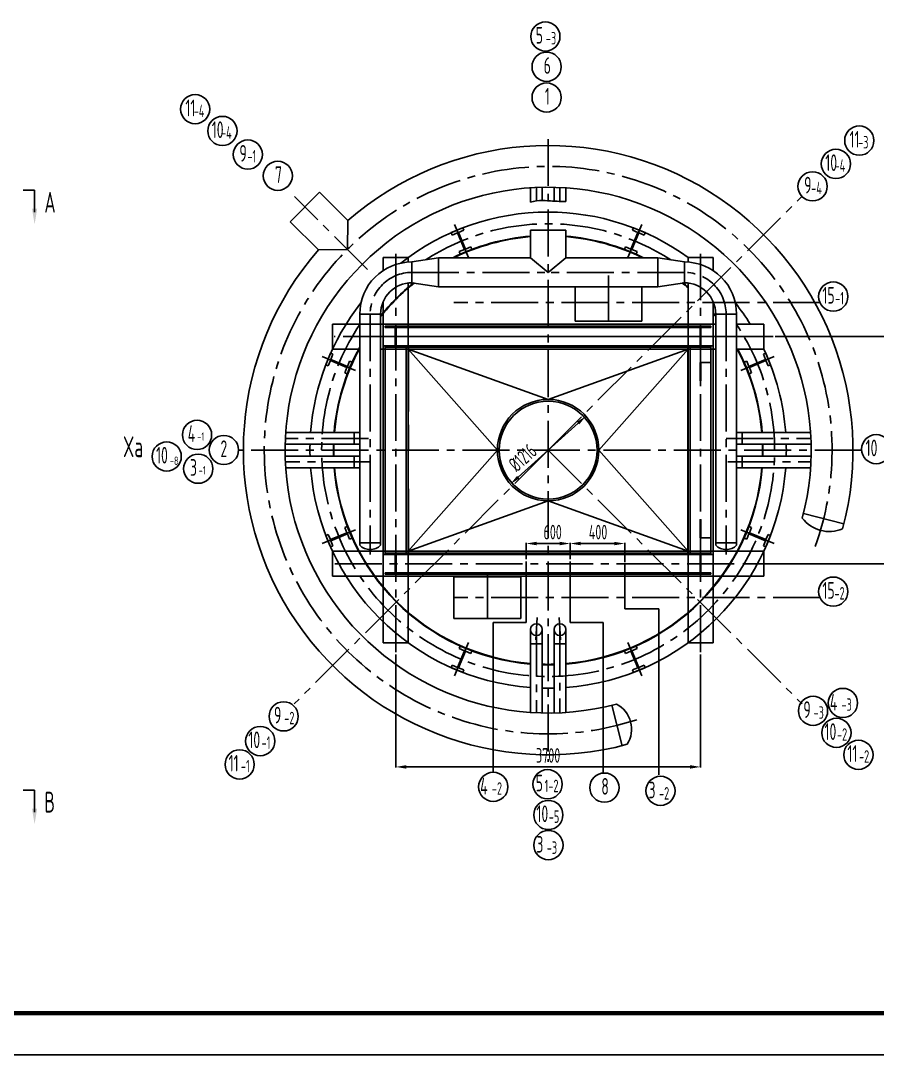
# Model space of a CAD drawing. Header units: millimetres. Extents: x 6566 to 7427, y 671 to 1285.
# Drawn here: x 6801.4 to 7006.6, y 680.4 to 928.4 of the extents above; entities that cross this region are included whole.
import ezdxf

# ---------------------------------------------------------------- set-up
doc = ezdxf.new("R2010")
doc.units = ezdxf.units.MM
doc.header["$LTSCALE"] = 15
doc.header["$MEASUREMENT"] = 0
doc.linetypes.add('CENTER2', pattern=[1.125, 0.75, -0.125, 0.125, -0.125])
for name, color, linetype in [('12', 7, 'Continuous'), ('LAYER1', 7, 'Continuous'), ('LAYER2', 2, 'CENTER2'), ('LAYER3', 1, 'Continuous')]:
    doc.layers.add(name, color=color, linetype=linetype)
doc.styles.add('HZTXT', font='ascii.shx', dxfattribs={"width": 0.7, "height": 3.5, "bigfont": 'HZTXT.shx'})
doc.dimstyles.new('ISO-25', dxfattribs={"dimtxt": 3, "dimasz": 2.5, "dimexe": 1.25, "dimexo": 0.625, "dimtad": 1, "dimtxsty": 'HZTXT', "dimcen": 2.5, "dimadec": 0, "dimazin": 0, "dimtfac": 1, "dimtmove": 0, "dimatfit": 3, "dimfxl": 0, "dimarcsym": 0})
doc.dimstyles.new('ISO-25$0', dxfattribs={"dimtxt": 3.5, "dimasz": 2.5, "dimexe": 0.18, "dimexo": 0.5, "dimgap": 1, "dimtad": 1, "dimdec": 4, "dimzin": 0, "dimdsep": 46, "dimtxsty": 'HZTXT', "dimcen": 0, "dimadec": 0, "dimazin": 0, "dimtfac": 0.714286, "dimtdec": 4, "dimtofl": 0, "dimtmove": 1, "dimatfit": 3, "dimfxl": 0, "dimtolj": 1, "dimtzin": 0, "dimarcsym": 0})

# ---------------------------------------------------------------- blocks, each defined once
blk = doc.blocks.new('*D16')
at = {"layer": 'DEFPOINTS', "color": 0}
for p in [(6936.76, 833.61), (6918.7, 817.33)]:
    blk.add_point(p, dxfattribs=at)
at = {"layer": 'LAYER1', "color": 0, "lineweight": -2}
blk.add_line((6934.9, 831.94), (6920.55, 819), dxfattribs=at)
at = {"layer": 'LAYER1', "color": 0}
for points in [[(6934.63, 832.25), (6935.18, 831.63), (6936.76, 833.61)], [(6920.28, 819.31), (6920.83, 818.69), (6918.7, 817.33)]]:
    blk.add_solid(points, dxfattribs=at)
at = {"layer": 'LAYER1', "color": 0, "insert": (6921.62, 823.67), "char_height": 3.5, "attachment_point": 5, "rotation": 42.0349, "style": 'HZTXT'}
blk.add_mtext('\\A1;%%c1216', dxfattribs=at)
blk = doc.blocks.new('*D17')
at = {"layer": 'DEFPOINTS', "color": 0}
for p in [(6981.59, 852.68), (6973.82, 798.26), (7015.38, 798.26)]:
    blk.add_point(p, dxfattribs=at)
at = {"layer": 'LAYER1', "color": 0, "lineweight": -2}
for p, q in [((6982.09, 852.68), (7015.56, 852.68)), ((7015.38, 850.18), (7015.38, 800.76)), ((6974.32, 798.26), (7015.56, 798.26))]:
    blk.add_line(p, q, dxfattribs=at)
at = {"layer": 'LAYER1', "color": 0}
for points in [[(7014.97, 850.18), (7015.8, 850.18), (7015.38, 852.68)], [(7014.97, 800.76), (7015.8, 800.76), (7015.38, 798.26)]]:
    blk.add_solid(points, dxfattribs=at)
at = {"layer": 'LAYER1', "color": 0, "insert": (7012.06, 826.06), "char_height": 3.5, "attachment_point": 5, "rotation": 90, "style": 'HZTXT'}
blk.add_mtext('\\A1;2738', dxfattribs=at)
blk = doc.blocks.new('*D18')
at = {"layer": 'DEFPOINTS', "color": 0}
for p in [(6891.23, 777.03), (6964.23, 777.03), (6891.23, 749.56)]:
    blk.add_point(p, dxfattribs=at)
at = {"layer": 'LAYER1', "color": 0, "lineweight": -2}
for p, q in [((6891.23, 776.53), (6891.23, 749.38)), ((6964.23, 776.53), (6964.23, 749.38)), ((6961.73, 749.56), (6893.73, 749.56))]:
    blk.add_line(p, q, dxfattribs=at)
at = {"layer": 'LAYER1', "color": 0}
for points in [[(6893.73, 749.97), (6893.73, 749.14), (6891.23, 749.56)], [(6961.73, 749.97), (6961.73, 749.14), (6964.23, 749.56)]]:
    blk.add_solid(points, dxfattribs=at)
at = {"layer": 'LAYER1', "color": 0, "insert": (6927.73, 752.31), "char_height": 3.5, "attachment_point": 5, "style": 'HZTXT'}
blk.add_mtext('\\A1;3700', dxfattribs=at)
blk = doc.blocks.new('*D32')
at = {"layer": 'DEFPOINTS', "color": 0}
for p in [(6933, 803.08), (6922.46, 798.8), (6933, 798.8)]:
    blk.add_point(p, dxfattribs=at)
at = {"layer": 'LAYER1', "color": 0, "lineweight": -2}
for p, q in [((6922.46, 799.3), (6922.46, 803.26)), ((6924.96, 803.08), (6930.5, 803.08)), ((6933, 799.3), (6933, 803.26))]:
    blk.add_line(p, q, dxfattribs=at)
at = {"layer": 'LAYER1', "color": 0}
for points in [[(6924.96, 803.5), (6924.96, 802.67), (6922.46, 803.08)], [(6930.5, 803.5), (6930.5, 802.67), (6933, 803.08)]]:
    blk.add_solid(points, dxfattribs=at)
at = {"layer": 'LAYER1', "color": 0, "insert": (6928.81, 805.83), "char_height": 3.5, "attachment_point": 5, "style": 'HZTXT'}
blk.add_mtext('\\A1;600', dxfattribs=at)
blk = doc.blocks.new('*D33')
at = {"layer": 'DEFPOINTS', "color": 0}
for p in [(6933, 803.08), (6933, 798.8), (6946.07, 798.13)]:
    blk.add_point(p, dxfattribs=at)
at = {"layer": 'LAYER1', "color": 0, "lineweight": -2}
for p, q in [((6933, 799.3), (6933, 803.26)), ((6943.57, 803.08), (6935.5, 803.08)), ((6946.07, 798.63), (6946.07, 803.26))]:
    blk.add_line(p, q, dxfattribs=at)
at = {"layer": 'LAYER1', "color": 0}
for points in [[(6935.5, 803.5), (6935.5, 802.67), (6933, 803.08)], [(6943.57, 803.5), (6943.57, 802.67), (6946.07, 803.08)]]:
    blk.add_solid(points, dxfattribs=at)
at = {"layer": 'LAYER1', "color": 0, "insert": (6939.68, 805.83), "char_height": 3.5, "attachment_point": 5, "style": 'HZTXT'}
blk.add_mtext('\\A1;400', dxfattribs=at)

msp = doc.modelspace()

# ---------------------------------------------------------------- linework, layer by layer
at = {"layer": '12'}
for p, q in [((7406.51635, 690.54693), (6600.51635, 690.54693)), ((7416.51635, 680.54693), (6575.51635, 680.54693))]:
    msp.add_line(p, q, dxfattribs=at)
msp.add_lwpolyline([(6575.51635, 680.54693, 0.2, 0.2, 0), (6575.51635, 1274.54693, 0.2, 0.2, 0), (7416.51635, 1274.54693, 0.2, 0.2, 0), (7416.51635, 680.54693, 0.2, 0.2, 0)], format="xyseb", close=True, dxfattribs=at)
at = {"layer": '12', "const_width": 1}
msp.add_lwpolyline([(6600.51635, 1264.54693), (7406.51635, 1264.54693), (7406.51635, 690.54693), (6600.51635, 690.54693), (6600.51635, 1264.54693), (6986.01635, 1264.54693)], dxfattribs=at)
at = {"layer": 'LAYER1'}
for p, q in [((6804.72166, 887.76447), (6801.98505, 887.76447)), ((6804.72166, 887.76447), (6804.72166, 882.48802)), ((6804.72166, 744.01301), (6801.98505, 744.01301)), ((6804.72166, 744.01301), (6804.72166, 738.73656))]:
    msp.add_line(p, q, dxfattribs=at)
at = {"layer": 'LAYER1', "color": 1}
for p, q in [((6923.50066, 884.86487), (6923.50066, 888.32538)), ((6926.32065, 885.28323), (6926.32065, 888.45172)), ((6929.1384, 885.13852), (6929.1384, 888.45172)), ((6931.9584, 885.0286), (6931.9584, 888.32538)), ((6872.99666, 887.28376), (6865.92559, 880.2127)), ((6879.77409, 880.50633), (6872.99666, 887.28376)), ((6872.70217, 873.43611), (6865.92559, 880.2127)), ((6879.77409, 880.50633), (6879.65244, 873.55691)), ((6879.65244, 873.55691), (6872.70217, 873.43611)), ((6876.07124, 849.67747), (6876.07124, 855.67747)), ((6979.38781, 849.67747), (6979.38781, 855.67747)), ((6882.59774, 829.69634), (6864.87162, 829.69634)), ((6881.27692, 826.87635), (6881.27692, 829.69634)), ((6972.86131, 829.69634), (6990.58744, 829.69634)), ((6974.18214, 829.67223), (6974.18214, 826.87635)), ((6882.59774, 826.87635), (6864.74528, 826.87635)), ((6972.86131, 826.87635), (6990.71377, 826.87635)), ((6882.59774, 824.05859), (6864.74528, 824.05859)), ((6881.27692, 821.26271), (6881.27692, 824.05859)), ((6972.86131, 824.05859), (6990.71377, 824.05859)), ((6974.18214, 824.05859), (6974.18214, 821.2386)), ((6882.59774, 821.2386), (6864.87162, 821.2386)), ((6972.86131, 821.2386), (6990.58744, 821.2386)), ((6988.86392, 810.24953), (6998.56688, 807.83032)), ((6876.07124, 801.25747), (6876.07124, 795.25747)), ((6979.38781, 801.25747), (6979.38781, 795.25747)), ((6923.50065, 782.45818), (6923.50065, 762.60956)), ((6926.32065, 782.45818), (6926.32065, 762.48323)), ((6929.1384, 782.45818), (6929.1384, 762.48323)), ((6931.95839, 782.45818), (6931.95839, 762.60956)), ((6926.32065, 779.01486), (6923.50065, 779.01486)), ((6931.93429, 779.01486), (6929.1384, 779.01486)), ((6943.01689, 764.3504), (6945.43611, 754.64744))]:
    msp.add_line(p, q, dxfattribs=at)
at = {"layer": 'LAYER1', "color": 0}
for p, q in [((6922.45721, 784.18122), (6922.45721, 798.79939)), ((6933.00185, 784.18122), (6933.00185, 798.79939)), ((6946.0671, 798.13448), (6946.0671, 787.43272)), ((6946.0671, 787.43272), (6954.27055, 787.43272)), ((6954.27055, 787.43272), (6954.27055, 747.63555)), ((6914.57244, 748.27311), (6914.57244, 784.18122)), ((6914.57244, 784.18122), (6922.45721, 784.18122)), ((6940.88662, 784.18122), (6933.00185, 784.18122)), ((6940.88662, 748.27311), (6940.88662, 784.18122))]:
    msp.add_line(p, q, dxfattribs=at)
at = {"layer": 'LAYER1'}
for centre in [(6927.0592, 924.58802), (6927.36114, 917.34331), (6927.36114, 909.96201), (6843.17561, 907.1749), (6849.70611, 901.95542), (7002.25808, 899.64988), (6855.80123, 896.30098), (6996.65905, 894.05613), (6862.97996, 891.20113), (6991.06218, 888.67958), (6996.02196, 862.26403), (6843.62647, 829.11954), (6850.05991, 825.50014), (7006.32093, 825.68995), (6836.3668, 823.94486), (6843.92062, 821.01559), (6996.02196, 791.55965), (6991.17656, 762.9864), (6998.32813, 764.88278), (6864.37513, 761.67022), (6996.77558, 757.72169), (6858.77611, 755.74742), (7002.04525, 752.45697), (6853.83579, 750.15366), (6927.58756, 745.39838), (6914.57244, 744.77311), (6941.20604, 744.59573), (6954.64445, 743.83292), (6927.7731, 738.03799), (6927.7846, 730.82265)]:
    msp.add_circle(centre, 3.5, dxfattribs=at)
at = {"layer": 'LAYER1', "color": 1}
for centre in [(6924.91065, 782.45975), (6930.5484, 782.45975)]:
    msp.add_circle(centre, 1.41, dxfattribs=at)
for centre, radius, start, end in [((6927.72953, 825.46747), 73, 345.0187195, 131.0656842), ((6927.72953, 825.46747), 63, 345.0216908, 285.0433817), ((6927.72953, 825.46747), 57.05, 90, 128.2495215), ((6927.72953, 825.46747), 57.05, 88.5849108, 91.4150892), ((6927.72953, 825.46747), 57.05, 88.5849108, 91.3908622), ((6927.72953, 825.46747), 57.05, 53.9732178, 90), ((6927.72953, 825.46747), 51.45, 94.7146711, 116.3736825), ((6927.72953, 825.46747), 51.33, 94.7257181, 116.102239), ((6927.72953, 825.46747), 51.45, 63.6263175, 85.28532), ((6927.72953, 825.46747), 51.33, 63.897761, 85.274273), ((6927.72953, 825.46747), 73, 138.920571, 285.037439), ((6927.72953, 825.46747), 51.45, 128.8036704, 141.2619754), ((6927.72953, 825.46747), 51.33, 128.6367935, 141.4292458), ((6927.72953, 825.46747), 51.33, 49.259073, 51.3632065), ((6927.72953, 825.46747), 51.45, 49.3740836, 51.1963296), ((6927.72953, 825.46747), 57.05, 141.8153293, 175.7490084), ((6927.72953, 825.46747), 57.05, 31.9740755, 38.1846707), ((6927.72953, 825.46747), 51.45, 38.7380246, 39.8490132), ((6927.72953, 825.46747), 51.33, 38.5707542, 39.6882541), ((6927.72953, 825.46747), 51.45, 151.3060683, 175.28532), ((6927.72953, 825.46747), 51.33, 151.5517519, 175.274273), ((6927.72953, 825.46747), 51.33, 4.7257181, 28.1417151), ((6927.72953, 825.46747), 51.45, 4.7146711, 28.0702597), ((6927.72953, 825.46747), 57.05, 4.2509836, 25.1104508), ((6927.72953, 825.46747), 57.05, 178.5849108, 181.3908622), ((6927.72953, 825.46747), 51.45, 178.4308508, 181.5691492), ((6927.72953, 825.46747), 51.33, 178.4271815, 181.5728185), ((6927.72953, 825.46747), 51.33, 358.4271815, 1.5728185), ((6927.72953, 825.46747), 51.33, 358.4271815, 1.5728185), ((6927.72953, 825.46747), 51.45, 358.4308508, 1.5691492), ((6927.72953, 825.46747), 51.45, 358.4308508, 1.5691492), ((6927.72953, 825.46747), 57.05, 358.5849108, 1.4150892), ((6927.72953, 825.46747), 57.05, 358.5849108, 1.3908622), ((6927.72953, 825.46747), 57.05, 184.2267054, 265.7490084), ((6927.72953, 825.46747), 51.45, 184.7146711, 265.28532), ((6927.72953, 825.46747), 51.33, 184.7257181, 265.274273), ((6927.72953, 825.46747), 51.45, 274.7146711, 355.28532), ((6927.72953, 825.46747), 51.33, 274.7257181, 355.274273), ((6927.72953, 825.46747), 57.05, 274.2509836, 355.7490084), ((6995.09546, 814.14873), 8.18372, 217.3403756, 292.6596244), ((6927.72953, 825.46747), 51.33, 268.4271815, 271.5728185), ((6927.72953, 825.46747), 51.33, 268.4271815, 271.5728185), ((6927.72953, 825.46747), 51.45, 268.4308508, 271.5691492), ((6927.72953, 825.46747), 51.45, 268.4308508, 271.5691492), ((6927.72953, 825.46747), 57.05, 268.5849108, 271.3908622), ((6927.72953, 825.46747), 57.05, 268.5849108, 271.4150892), ((6940.8645, 758.58821), 6.84165, 328.0449754, 61.9550246)]:
    msp.add_arc(centre, radius, start, end, dxfattribs=at)
at = {"layer": 'LAYER1', "color": 0}
msp.add_open_spline([(6923.50066, 884.86487), (6923.97186, 885.02206), (6925.34231, 885.37918), (6928.21948, 885.16408), (6930.5555, 885.07459), (6931.9584, 885.0286)], degree=3, knots=[2.103685905, 2.103685905, 2.103685905, 2.103685905, 3.594472214, 6.389231219, 10.616096839, 10.616096839, 10.616096839, 10.616096839], dxfattribs=at)
at = {"layer": 'LAYER2'}
for p, q in [((6927.72953, 900.0135), (6927.72953, 798.25747)), ((6924.93477, 885.2142), (6924.93477, 888.40545)), ((6930.5484, 885.07832), (6930.5484, 888.40438)), ((6930.5484, 885.07832), (6930.5484, 887.7015)), ((6884.47362, 868.73573), (6866.93412, 886.27524)), ((6927.72953, 825.47982), (6988.52494, 886.27524)), ((6905.31996, 879.56896), (6908.61929, 871.60366)), ((6950.1391, 879.56896), (6946.83976, 871.60366)), ((6891.22953, 777.03293), (6891.22953, 872.49403)), ((6964.22953, 777.03293), (6964.22953, 872.49403)), ((6895.09774, 868.06234), (6927.72953, 868.06234)), ((6960.36131, 868.06234), (6927.72953, 868.06234)), ((6942.18811, 867.348), (6942.18811, 856.40718)), ((6992.83389, 860.81966), (6905.16092, 860.81966)), ((6885.09774, 858.06234), (6885.09774, 800.42804)), ((6970.36131, 858.06234), (6970.36131, 800.42804)), ((6974.23757, 852.67747), (6876.46922, 852.67747)), ((6887.18834, 852.67747), (6981.58591, 852.67747)), ((6873.62804, 847.87704), (6881.59334, 844.5777)), ((6981.83102, 847.87704), (6973.86571, 844.5777)), ((6884.72181, 828.28635), (6864.79262, 828.28635)), ((6884.72181, 828.28635), (6865.4955, 828.28635)), ((6970.36931, 828.26223), (6990.66751, 828.26223)), ((7002.82805, 825.46675), (6853.5599, 825.49273)), ((6927.72953, 825.46164), (6866.92227, 764.67808)), ((6927.72953, 825.46164), (6988.53679, 764.67808)), ((6885.08975, 822.67271), (6864.79155, 822.67271)), ((6885.08975, 822.67271), (6865.86344, 822.67271)), ((6970.73725, 822.6486), (6989.96355, 822.6486)), ((6970.73725, 822.6486), (6990.66643, 822.6486)), ((6873.62804, 803.0579), (6881.59334, 806.35724)), ((6981.83102, 803.0579), (6973.86571, 806.35724)), ((6876.61953, 798.25747), (6973.81898, 798.25747)), ((6913.16092, 796.0561), (6913.16092, 785.11528)), ((6927.72953, 798.25747), (6927.72953, 750.76497)), ((6992.83389, 790.11528), (6905.16092, 790.11528)), ((6924.75089, 780.02231), (6925.10271, 785.39003)), ((6930.70816, 780.02231), (6930.35634, 785.39003)), ((6924.91065, 782.45975), (6924.91065, 763.23344)), ((6924.91065, 782.45975), (6924.91065, 762.53057)), ((6930.52429, 782.82769), (6930.52429, 762.52949)), ((6905.31996, 771.36598), (6908.61929, 779.33128)), ((6950.1391, 771.36598), (6946.83976, 779.33128))]:
    msp.add_line(p, q, dxfattribs=at)
for centre, radius, start, end in [((6927.72953, 825.46747), 68, 340.1258398, 288.9252204), ((6927.72953, 825.46747), 54.25, 57.2101904, 122.7898096), ((6895.09774, 858.06234), 10, 90, 180), ((6960.36131, 858.06234), 10, 0, 90), ((6927.72953, 825.46747), 54.25, 146.2967177, 33.7032823)]:
    msp.add_arc(centre, radius, start, end, dxfattribs=at)
at = {"layer": 'LAYER3'}
for p, q in [((6904.52182, 877.605), (6907.27305, 878.7446)), ((6906.27898, 877.63393), (6907.52015, 878.14805)), ((6907.52015, 878.14805), (6907.27305, 878.7446)), ((6923.50066, 871.56234), (6923.50066, 878.16467)), ((6923.50066, 878.16467), (6931.9584, 878.16467)), ((6931.9584, 871.56234), (6931.9584, 878.16467)), ((6947.9389, 878.14805), (6948.186, 878.7446)), ((6947.9389, 878.14805), (6949.18008, 877.63393)), ((6948.186, 878.7446), (6950.93723, 877.605)), ((6904.76892, 877.00845), (6904.52182, 877.605)), ((6904.76892, 877.00845), (6906.0101, 877.52256)), ((6906.0101, 877.52256), (6907.65893, 873.54194)), ((6906.27898, 877.63393), (6907.92781, 873.65331)), ((6949.18008, 877.63393), (6947.53125, 873.65331)), ((6949.44896, 877.52256), (6947.80013, 873.54194)), ((6949.44896, 877.52256), (6950.69013, 877.00845)), ((6950.69013, 877.00845), (6950.93723, 877.605)), ((6906.41775, 873.02782), (6907.65893, 873.54194)), ((6906.66485, 872.43127), (6906.41775, 873.02782)), ((6906.66485, 872.43127), (6909.41608, 873.57087)), ((6907.92781, 873.65331), (6909.16898, 874.16742)), ((6909.41608, 873.57087), (6909.16898, 874.16742)), ((6946.04297, 873.57087), (6946.29007, 874.16742)), ((6946.04297, 873.57087), (6948.79421, 872.43127)), ((6946.29007, 874.16742), (6947.53125, 873.65331)), ((6947.80013, 873.54194), (6949.04131, 873.02782)), ((6948.79421, 872.43127), (6949.04131, 873.02782)), ((6894.22953, 871.60621), (6888.22953, 871.60621)), ((6888.22953, 868.50637), (6888.22953, 871.60621)), ((6894.22953, 871.60621), (6894.22953, 870.53216)), ((6901.46104, 871.56234), (6895.09774, 870.56234)), ((6895.09774, 870.56234), (6895.09774, 865.56234)), ((6901.46104, 871.56234), (6923.50066, 871.56234)), ((6901.46104, 871.56234), (6901.46104, 864.56234)), ((6923.50066, 871.56234), (6927.72953, 868.06234)), ((6927.72953, 868.06234), (6931.9584, 871.56234)), ((6953.99801, 871.56234), (6931.9584, 871.56234)), ((6953.99801, 871.56234), (6953.99801, 864.56234)), ((6953.99801, 871.56234), (6960.36131, 870.56234)), ((6960.36131, 870.56234), (6960.36131, 865.56234)), ((6960.36131, 870.56234), (6960.36131, 865.56234)), ((6961.22953, 871.60621), (6961.22953, 870.53216)), ((6961.22953, 871.60621), (6967.22953, 871.60621)), ((6967.22953, 868.50637), (6967.22953, 871.60621)), ((6894.22953, 865.51192), (6894.22953, 847.28747)), ((6895.09774, 865.56234), (6901.46104, 864.56234)), ((6960.36131, 865.56234), (6953.99801, 864.56234)), ((6961.22953, 865.51192), (6961.22953, 847.28747)), ((6901.46104, 864.56234), (6927.72953, 864.56234)), ((6953.99801, 864.56234), (6927.72953, 864.56234)), ((6934.18811, 856.40718), (6934.18811, 864.56234)), ((6934.18811, 856.40718), (6934.18811, 864.01166)), ((6950.18811, 856.40718), (6950.18811, 864.56234)), ((6950.18811, 857.90718), (6950.18811, 864.56234)), ((6888.22953, 847.28747), (6888.22953, 861.07526)), ((6967.22953, 847.28747), (6967.22953, 861.07526)), ((6882.59774, 858.06234), (6882.59774, 802.71625)), ((6887.59774, 858.06234), (6882.59774, 858.06234)), ((6887.59774, 858.06234), (6887.59774, 802.71625)), ((6967.86131, 858.06234), (6967.86131, 802.71625)), ((6967.86131, 858.06234), (6972.86131, 858.06234)), ((6972.86131, 858.06234), (6972.86131, 802.71625)), ((6876.07124, 855.67747), (6967.40953, 855.67747)), ((6950.18811, 856.40718), (6934.18811, 856.40718)), ((6967.22953, 855.67747), (6967.86131, 855.67747)), ((6972.86131, 855.67747), (6979.38781, 855.67747)), ((6888.72953, 855.17747), (6888.72953, 854.87884)), ((6888.72953, 855.17747), (6893.72953, 855.17747)), ((6888.72953, 854.87884), (6891.12106, 854.87884)), ((6891.12106, 854.87884), (6891.12106, 850.4761)), ((6891.33799, 854.87884), (6893.72953, 854.87884)), ((6891.33799, 854.87884), (6891.33799, 850.4761)), ((6966.72953, 855.17747), (6893.72953, 855.17747)), ((6893.72953, 855.17747), (6893.72953, 854.87884)), ((6964.12106, 854.87884), (6893.72953, 854.87884)), ((6961.72953, 855.17747), (6961.72953, 854.87884)), ((6966.72953, 855.17747), (6961.72953, 855.17747)), ((6964.12106, 854.87884), (6961.72953, 854.87884)), ((6964.12106, 854.87884), (6964.12106, 850.4761)), ((6966.72953, 854.87884), (6964.33799, 854.87884)), ((6964.33799, 854.87884), (6964.33799, 850.4761)), ((6966.72953, 855.17747), (6966.72953, 854.87884)), ((6888.21128, 850.4761), (6891.12106, 850.4761)), ((6888.22953, 825.46747), (6888.22953, 850.4761)), ((6888.72953, 825.46747), (6888.72953, 850.4761)), ((6888.72953, 850.4761), (6888.72953, 850.17747)), ((6891.33799, 850.4761), (6893.72953, 850.4761)), ((6893.72953, 825.46747), (6893.72953, 850.4761)), ((6964.12106, 850.4761), (6893.72953, 850.4761)), ((6893.72953, 850.4761), (6893.72953, 850.17747)), ((6894.22953, 850.4761), (6894.22953, 825.46747)), ((6894.24778, 850.4761), (6894.24778, 834.70457)), ((6961.21128, 850.4761), (6961.21128, 834.70457)), ((6961.22953, 850.4761), (6961.22953, 825.46747)), ((6961.72953, 850.4761), (6961.72953, 850.17747)), ((6964.12106, 850.4761), (6961.72953, 850.4761)), ((6961.72953, 825.46747), (6961.72953, 850.4761)), ((6967.24778, 850.4761), (6964.33799, 850.4761)), ((6966.72953, 850.4761), (6966.72953, 850.17747)), ((6966.72953, 825.46747), (6966.72953, 850.4761)), ((6967.22953, 825.46747), (6967.22953, 850.4761)), ((6874.4524, 845.92394), (6875.592, 848.67518)), ((6876.18855, 848.42808), (6875.592, 848.67518)), ((6875.67444, 847.1869), (6876.18855, 848.42808)), ((6876.07124, 849.67747), (6882.59774, 849.67747)), ((6887.59774, 849.67747), (6967.86131, 849.67747)), ((6888.72953, 850.17747), (6893.72953, 850.17747)), ((6966.72953, 850.17747), (6893.72953, 850.17747)), ((6915.56953, 825.46747), (6894.21128, 849.691)), ((6894.21128, 849.691), (6927.72953, 837.62747)), ((6961.24778, 849.691), (6927.72953, 837.62747)), ((6939.88953, 825.46747), (6961.24778, 849.691)), ((6966.72953, 850.17747), (6961.72953, 850.17747)), ((6972.86131, 849.67747), (6979.38781, 849.67747)), ((6979.27051, 848.42808), (6979.86706, 848.67518)), ((6979.27051, 848.42808), (6979.78462, 847.1869)), ((6979.86706, 848.67518), (6981.00665, 845.92394)), ((6875.04895, 845.67684), (6874.4524, 845.92394)), ((6875.04895, 845.67684), (6875.56306, 846.91802)), ((6875.56306, 846.91802), (6879.54369, 845.26919)), ((6875.67444, 847.1869), (6879.65506, 845.53807)), ((6879.62613, 843.78092), (6880.76572, 846.53215)), ((6879.65506, 845.53807), (6880.16917, 846.77925)), ((6880.76572, 846.53215), (6880.16917, 846.77925)), ((6961.72953, 846.78747), (6961.72953, 846.48884)), ((6964.12106, 846.48884), (6964.12106, 842.0861)), ((6964.33799, 846.48884), (6964.33799, 842.0861)), ((6966.72953, 846.48884), (6964.33799, 846.48884)), ((6966.72953, 846.78747), (6966.72953, 846.48884)), ((6974.69333, 846.53215), (6975.28988, 846.77925)), ((6974.69333, 846.53215), (6975.83293, 843.78092)), ((6975.28988, 846.77925), (6975.80399, 845.53807)), ((6979.78462, 847.1869), (6975.80399, 845.53807)), ((6979.89599, 846.91802), (6975.91537, 845.26919)), ((6979.89599, 846.91802), (6980.4101, 845.67684)), ((6980.4101, 845.67684), (6981.00665, 845.92394)), ((6879.02958, 844.02802), (6879.54369, 845.26919)), ((6879.62613, 843.78092), (6879.02958, 844.02802)), ((6975.83293, 843.78092), (6976.42948, 844.02802)), ((6975.91537, 845.26919), (6976.42948, 844.02802)), ((6961.21128, 842.0861), (6961.21128, 825.46747)), ((6961.22953, 842.0861), (6961.22953, 825.46747)), ((6961.72953, 825.46747), (6961.72953, 842.0861)), ((6961.72953, 842.0861), (6961.72953, 841.78747)), ((6966.72953, 825.46747), (6966.72953, 842.0861)), ((6966.72953, 842.0861), (6966.72953, 841.78747)), ((6967.22953, 825.46747), (6967.22953, 842.0861)), ((6894.24778, 831.54031), (6894.24778, 825.46747)), ((6888.22953, 825.46747), (6888.22953, 800.45884)), ((6888.72953, 825.46747), (6888.72953, 800.45884)), ((6893.72953, 825.46747), (6893.72953, 800.45884)), ((6915.56953, 825.46747), (6894.21128, 801.24394)), ((6894.22953, 800.45884), (6894.22953, 825.46747)), ((6939.88953, 825.46747), (6961.24778, 801.24394)), ((6961.21128, 808.84884), (6961.21128, 825.46747)), ((6961.22953, 808.84884), (6961.22953, 825.46747)), ((6961.22953, 800.45884), (6961.22953, 825.46747)), ((6961.72953, 825.46747), (6961.72953, 808.84884)), ((6961.72953, 825.46747), (6961.72953, 800.45884)), ((6966.72953, 825.46747), (6966.72953, 808.84884)), ((6966.72953, 825.46747), (6966.72953, 800.45884)), ((6967.22953, 825.46747), (6967.22953, 808.84884)), ((6967.22953, 825.46747), (6967.22953, 800.45884)), ((6894.24778, 800.45884), (6894.24778, 816.23037)), ((6961.21128, 800.45884), (6961.21128, 816.23037)), ((6894.21128, 801.24394), (6927.72953, 813.30747)), ((6961.24778, 801.24394), (6927.72953, 813.30747)), ((6961.72953, 808.84884), (6961.72953, 809.14747)), ((6964.12106, 804.4461), (6964.12106, 808.84884)), ((6964.33799, 804.4461), (6964.33799, 808.84884)), ((6879.62613, 807.15402), (6879.02958, 806.90693)), ((6879.54369, 805.66575), (6879.02958, 806.90693)), ((6880.76572, 804.40279), (6879.62613, 807.15402)), ((6975.83293, 807.15402), (6974.69333, 804.40279)), ((6975.83293, 807.15402), (6976.42948, 806.90693)), ((6976.42948, 806.90693), (6975.91537, 805.66575)), ((6875.04895, 805.2581), (6874.4524, 805.011)), ((6875.592, 802.25976), (6874.4524, 805.011)), ((6875.56306, 804.01692), (6875.04895, 805.2581)), ((6875.56306, 804.01692), (6879.54369, 805.66575)), ((6875.67444, 803.74804), (6879.65506, 805.39687)), ((6876.18855, 802.50686), (6875.67444, 803.74804)), ((6880.16917, 804.15569), (6879.65506, 805.39687)), ((6880.76572, 804.40279), (6880.16917, 804.15569)), ((6888.22953, 803.64747), (6888.22953, 779.32873)), ((6894.22953, 779.32873), (6894.22953, 803.64747)), ((6961.22953, 779.32873), (6961.22953, 803.64747)), ((6961.72953, 804.14747), (6961.72953, 804.4461)), ((6966.72953, 804.4461), (6964.33799, 804.4461)), ((6966.72953, 804.14747), (6966.72953, 804.4461)), ((6967.22953, 803.64747), (6967.22953, 779.32873)), ((6974.69333, 804.40279), (6975.28988, 804.15569)), ((6975.80399, 805.39687), (6975.28988, 804.15569)), ((6979.78462, 803.74804), (6975.80399, 805.39687)), ((6979.89599, 804.01692), (6975.91537, 805.66575)), ((6979.78462, 803.74804), (6979.27051, 802.50686)), ((6981.00665, 805.011), (6979.86706, 802.25976)), ((6980.4101, 805.2581), (6979.89599, 804.01692)), ((6980.4101, 805.2581), (6981.00665, 805.011)), ((6876.18855, 802.50686), (6875.592, 802.25976)), ((6876.07124, 801.25747), (6979.38781, 801.25747)), ((6882.59774, 803.21835), (6887.59774, 803.21835)), ((6972.86131, 803.21835), (6967.86131, 803.21835)), ((6979.27051, 802.50686), (6979.86706, 802.25976)), ((6888.21128, 800.45884), (6891.12106, 800.45884)), ((6888.72953, 800.45884), (6888.72953, 800.75747)), ((6888.72953, 800.75747), (6893.72953, 800.75747)), ((6891.12106, 796.0561), (6891.12106, 800.45884)), ((6891.33799, 800.45884), (6893.72953, 800.45884)), ((6891.33799, 796.0561), (6891.33799, 800.45884)), ((6893.72953, 800.45884), (6893.72953, 800.75747)), ((6966.72953, 800.75747), (6893.72953, 800.75747)), ((6964.12106, 800.45884), (6893.72953, 800.45884)), ((6966.72953, 800.75747), (6961.72953, 800.75747)), ((6961.72953, 800.45884), (6961.72953, 800.75747)), ((6964.12106, 800.45884), (6961.72953, 800.45884)), ((6964.12106, 796.0561), (6964.12106, 800.45884)), ((6964.33799, 796.0561), (6964.33799, 800.45884)), ((6967.24778, 800.45884), (6964.33799, 800.45884)), ((6966.72953, 800.45884), (6966.72953, 800.75747)), ((6888.72953, 795.75747), (6888.72953, 796.0561)), ((6888.72953, 796.0561), (6891.12106, 796.0561)), ((6891.33799, 796.0561), (6893.72953, 796.0561)), ((6964.12106, 796.0561), (6893.72953, 796.0561)), ((6893.72953, 795.75747), (6893.72953, 796.0561)), ((6964.12106, 796.0561), (6961.72953, 796.0561)), ((6961.72953, 795.75747), (6961.72953, 796.0561)), ((6966.72953, 796.0561), (6964.33799, 796.0561)), ((6966.72953, 795.75747), (6966.72953, 796.0561)), ((6876.07124, 795.25747), (6967.40953, 795.25747)), ((6888.72953, 795.75747), (6893.72953, 795.75747)), ((6966.72953, 795.75747), (6893.72953, 795.75747)), ((6905.16092, 785.11528), (6905.16092, 795.11528)), ((6921.16092, 795.11528), (6905.16092, 795.11528)), ((6921.16092, 785.11528), (6921.16092, 795.11528)), ((6921.16092, 786.61528), (6921.16092, 795.11528)), ((6966.72953, 795.75747), (6961.72953, 795.75747)), ((6967.22953, 795.25747), (6979.38781, 795.25747)), ((6905.16092, 785.11528), (6905.16092, 792.71977)), ((6921.16092, 785.11528), (6905.16092, 785.11528)), ((6894.22953, 779.32873), (6888.22953, 779.32873)), ((6906.66485, 778.50367), (6906.41775, 777.90712)), ((6909.41608, 777.36407), (6906.66485, 778.50367)), ((6948.79421, 778.50367), (6946.04297, 777.36407)), ((6948.79421, 778.50367), (6949.04131, 777.90712)), ((6961.22953, 779.32873), (6967.22953, 779.32873)), ((6906.0101, 773.41238), (6907.65893, 777.393)), ((6906.27898, 773.30101), (6907.92781, 777.28163)), ((6907.65893, 777.393), (6906.41775, 777.90712)), ((6909.16898, 776.76752), (6907.92781, 777.28163)), ((6909.41608, 777.36407), (6909.16898, 776.76752)), ((6946.04297, 777.36407), (6946.29007, 776.76752)), ((6947.53125, 777.28163), (6946.29007, 776.76752)), ((6949.18008, 773.30101), (6947.53125, 777.28163)), ((6949.04131, 777.90712), (6947.80013, 777.393)), ((6949.44896, 773.41238), (6947.80013, 777.393)), ((6904.76892, 773.92649), (6904.52182, 773.32994)), ((6906.0101, 773.41238), (6904.76892, 773.92649)), ((6950.69013, 773.92649), (6949.44896, 773.41238)), ((6950.69013, 773.92649), (6950.93723, 773.32994)), ((6907.27305, 772.19034), (6904.52182, 773.32994)), ((6907.52015, 772.7869), (6906.27898, 773.30101)), ((6907.52015, 772.7869), (6907.27305, 772.19034)), ((6949.18008, 773.30101), (6947.9389, 772.7869)), ((6947.9389, 772.7869), (6948.186, 772.19034)), ((6950.93723, 773.32994), (6948.186, 772.19034))]:
    msp.add_line(p, q, dxfattribs=at)
for radius in [12.16, 11.71813]:
    msp.add_circle((6927.72953, 825.46747), radius, dxfattribs=at)
for centre, radius, start, end in [((6895.09774, 858.06234), 12.5, 90, 180), ((6960.36131, 858.06234), 12.5, 0, 90), ((6895.09774, 858.06234), 7.5, 90, 180), ((6960.36131, 858.06234), 7.5, 0, 90), ((6885.09774, 805.03844), 3.41212, 222.888209, 317.111791), ((6970.36131, 805.03844), 3.41212, 222.888209, 317.111791)]:
    msp.add_arc(centre, radius, start, end, dxfattribs=at)
for points in [[(6804.09666, 883.32884), (6805.34666, 883.32884), (6804.72166, 879.57884)], [(6804.09666, 739.57738), (6805.34666, 739.57738), (6804.72166, 735.82738)]]:
    msp.add_solid(points, dxfattribs=at)

# ---------------------------------------------------------------- texts
at = {"color": 0, "linetype": 'ByBlock', "style": 'HZTXT', "width": 0.7}
for s, p in [('A', (6807.07023, 882.37821)), ('B', (6807.07023, 738.62675))]:
    msp.add_text(s, height=5, dxfattribs=at).set_placement(p)
at = {"color": 0, "linetype": 'ByBlock', "attachment_point": 5, "style": 'HZTXT'}
for s, insert, char_height in [('5', (6925.61723, 924.88589), 4), ('-3', (6928.41987, 924.19246), 3), ('6', (6927.52286, 917.64118), 4), ('1', (6927.52286, 910.25988), 4), ('11', (6842.03731, 907.47277), 4), ('-4', (6844.12519, 906.77934), 3), ('10', (6848.5678, 902.25329), 4), ('-4', (6850.65568, 901.55986), 3), ('11', (7001.11977, 899.94775), 4), ('-3', (7003.20766, 899.25432), 3), ('9', (6854.66293, 896.59885), 4), ('-1', (6856.75081, 895.90542), 3), ('10', (6995.52075, 894.354), 4), ('-4', (6997.60863, 893.66057), 3), ('7', (6863.14169, 891.499), 4), ('9', (6989.92387, 888.97745), 4), ('-4', (6992.01175, 888.28402), 3), ('15', (6994.88366, 862.5619), 4), ('-1', (6997.53464, 861.86847), 3), ('4', (6842.30035, 829.41741), 4), ('-1', (6844.52239, 828.72398), 2), ('10', (6835.2285, 824.24273), 4), ('2', (6850.0463, 825.79801), 4), ('10', (7005.18263, 825.98782), 4), ('-8', (6838.15569, 822.92057), 2), ('3', (6842.78232, 821.31346), 4), ('-1', (6844.8702, 820.62003), 2), ('15', (6994.88366, 791.85752), 4), ('-2', (6997.53464, 791.16409), 3), ('4', (6996.09385, 765.07174), 4), ('9', (6862.93316, 761.96809), 4), ('9', (6989.73459, 763.28427), 4), ('-3', (6992.53723, 762.59084), 3), ('-3', (6999.22404, 764.48722), 3), ('-2', (6865.73581, 761.27466), 3), ('10', (6995.33361, 758.01956), 4), ('-2', (6998.13625, 757.32613), 3), ('10', (6857.33414, 756.04529), 4), ('-1', (6860.13678, 755.35186), 3), ('11', (7000.60328, 752.75484), 4), ('11', (6852.39382, 750.45153), 4), ('-1', (6855.19646, 749.7581), 3), ('-2', (7003.40592, 752.06141), 3), ('4', (6912.33816, 744.96207), 4), ('5', (6925.61196, 745.69625), 4), ('1-2', (6928.53714, 745.00282), 3), ('8', (6941.36776, 744.8936), 4), ('-2', (6915.46835, 744.37755), 3), ('3', (6952.59799, 744.02188), 4), ('-2', (6955.50639, 743.21954), 3), ('10', (6926.33113, 738.33585), 4), ('-5', (6929.13378, 737.64243), 3), ('3', (6925.73814, 731.01161), 4), ('-3', (6928.64654, 730.20927), 3)]:
    msp.add_mtext(s, dxfattribs=dict(at, insert=insert, char_height=char_height))
at = {"layer": 'LAYER1', "style": 'HZTXT', "width": 0.7}
msp.add_text('Xa', height=5, dxfattribs=at).set_placement((6825.9093, 823.77731))

# ---------------------------------------------------------------- dimensions: what is measured, and where the dimension line sits
at = {"layer": 'LAYER1', "color": 0}
dim = msp.add_linear_dim(base=(7015.38211, 798.25747), p1=(6981.58591, 852.67747), p2=(6973.81898, 798.25747), angle=90, text='2738', dimstyle='ISO-25$0', override={"dimatfit": 1}, dxfattribs=at)
dim.commit()
dim.dimension.update_dxf_attribs({"geometry": '*D17', "text_midpoint": (7014.8102, 826.06206), "dimtype": 160})
at = {"layer": 'LAYER1'}
dim = msp.add_diameter_dim_2p(p1=(6936.76121, 833.6096), p2=(6918.69785, 817.32534), text='%%c1216', dimstyle='ISO-25', override={"dimtxt": 3.5, "dimexe": 0.18, "dimexo": 0.5, "dimgap": 1, "dimdec": 4, "dimzin": 0, "dimcen": 0, "dimtfac": 0.714286, "dimtdec": 4, "dimtofl": 0, "dimatfit": 1, "dimtolj": 1, "dimtzin": 0}, dxfattribs=at)
dim.commit()
dim.dimension.update_dxf_attribs({"geometry": '*D16', "text_midpoint": (6923.46523, 821.62317), "dimtype": 163})
at = {"layer": 'LAYER1', "color": 0}
for base, p1, p2, text, picture, middle in [((6933.00185, 803.08409), (6922.45721, 798.79939), (6933.00185, 798.79939), '600', '*D32', (6928.80633, 803.08409)), ((6933.00185, 803.08409), (6946.0671, 798.13448), (6933.00185, 798.79939), '400', '*D33', (6939.6769, 803.08409)), ((6891.22953, 749.55818), (6964.22953, 777.03293), (6891.22953, 777.03293), '3700', '*D18', (6927.72953, 749.55818))]:
    dim = msp.add_linear_dim(base=base, p1=p1, p2=p2, text=text, dimstyle='ISO-25$0', override={"dimatfit": 1}, dxfattribs=at)
    dim.commit()
    dim.dimension.update_dxf_attribs({"geometry": picture, "text_midpoint": middle, "dimtype": 160})

doc.saveas('drawing.dxf')
